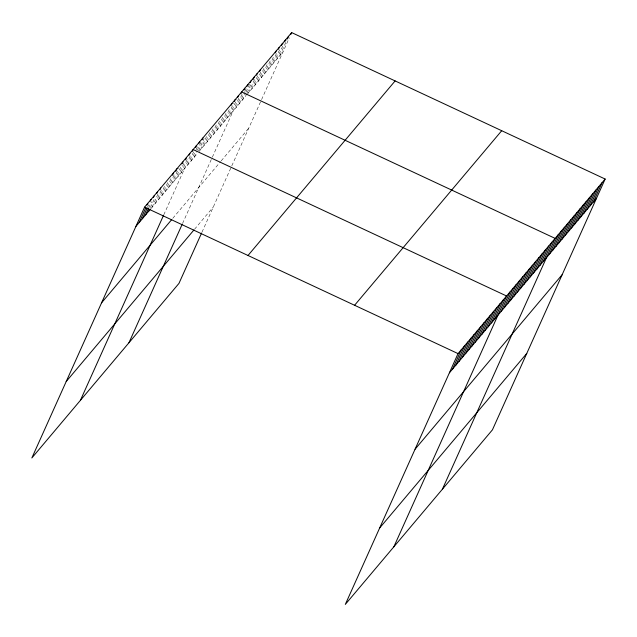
<?xml version="1.0" encoding="UTF-8"?>
<svg xmlns="http://www.w3.org/2000/svg" width="637" height="637" viewBox="0 0 637 637"><rect width="100%" height="100%" fill="white"/><g stroke="black" fill="none" stroke-linecap="round" stroke-linejoin="round"><path stroke-width="0.48" stroke-dasharray="3.19 2.39" d="M147.505 207.343L148.684 204.724M148.779 207.869L151.526 201.754M150.443 207.527L154.759 197.916M152.108 207.176L158.78 192.326M155.348 203.338L162.021 188.488M158.581 199.5L165.254 184.642M161.822 195.655L168.104 181.68M165.055 191.817L170.947 178.71M168.295 187.979L174.18 174.872M171.528 184.133L178.599 168.407M174.769 180.295L181.832 164.569M178.002 176.457L184.674 161.607M181.242 172.619L187.517 158.637M163.789 214.804L190.367 155.667M187.708 164.935L193.99 150.953M190.949 161.097L195.663 150.611M196.053 149.735L198.019 145.371M194.181 157.251L196.937 151.136M197.327 150.268L201.252 141.525M198.601 150.794L204.095 138.563M200.655 149.576L206.937 135.593M203.896 145.73L210.178 131.755M207.129 141.892L213.809 127.042M210.369 138.054L217.042 123.204M213.602 134.216L220.283 119.358M216.843 130.37L222.727 117.272M220.076 126.532L226.358 112.558M223.316 122.694L229.599 108.712M226.549 118.848L233.62 103.13M229.79 115.01L236.853 99.284M182.556 223.46L211.946 158.064M212.336 157.196L239.305 97.19M236.152 107.462L242.036 94.356M239.273 103.751L244.377 92.397M244.775 91.521L246.344 88.025M242.402 100.041L245.54 93.058M245.938 92.182L249.473 84.315M246.71 93.711L245.532 96.33L199.039 151.495M247.1 92.843L251.416 83.232M248.653 92.628L255.326 77.77M251.782 88.917L258.455 74.067M254.904 85.207L260.796 72.1M258.033 81.496L264.705 66.646M261.162 77.786L267.835 62.936M264.283 74.075L270.566 60.101M267.413 70.373L273.695 56.39M270.542 66.662L276.824 52.68M273.663 62.952L279.946 48.969M276.792 59.241L283.855 43.515M279.914 55.53L286.984 39.805M201.993 232.163L231.398 166.735M231.788 165.867L261.186 100.455M261.576 99.587L289.325 37.846M151.033 208.458L197.422 153.413M246.782 94.849L283.043 51.82M172.786 218.316L220.561 161.631M221.19 160.882L248.701 128.244M194.556 229.24L213.315 206.985"/><path stroke-width="0.96" d="M605.15 179.037L458.035 353.599L345.318 604.402L492.433 429.84L605.15 179.037L291.682 32.598L144.567 207.16L31.85 457.963L178.965 283.401L201.603 233.031M139.161 222.536L145.841 207.686M147.02 205.066L147.8 203.322M142.401 218.698L147.115 208.211M150.252 201.228L151.041 199.477M145.634 214.86L148.381 208.745M153.485 197.382L154.273 195.639M148.875 211.014L149.655 209.27M156.726 193.544L157.514 191.801M159.959 189.707L160.747 187.955M172.516 175.215L173.694 172.595M175.748 171.377L176.927 168.757M182.222 163.693L183.01 161.949M185.463 159.855L186.251 158.111M189.093 155.141L189.874 153.398M80.397 400.355L163.398 215.672M192.326 151.303L193.115 149.552L506.582 295.99L393.865 546.793M195.567 147.465L196.347 145.714M198.8 143.62L199.588 141.876M202.04 139.782L202.821 138.038M231.167 105.216L231.956 103.473M234.4 101.379L235.188 99.635M237.641 97.541L238.421 95.789M128.945 342.754L182.166 224.335M240.874 93.703L241.662 91.951L555.13 238.389L442.412 489.192M244.003 89.992L244.791 88.24M247.132 86.282L247.912 84.53M250.253 82.571L251.042 80.827M252.985 79.736L254.163 77.117M256.504 75.15L257.292 73.406M259.633 71.44L260.422 69.696M275.264 52.895L276.052 51.151M278.393 49.184L279.173 47.441M281.514 45.474L282.302 43.73M284.643 41.771L285.432 40.02M287.375 38.929L288.553 36.309M290.894 34.35L291.682 32.598M452.636 368.974L461.268 349.753M455.869 365.136L464.508 345.915M459.102 361.298L467.741 342.077M462.343 357.453L470.982 338.239M465.575 353.615L474.215 334.393M468.816 349.777L477.455 330.555M472.049 345.931L480.688 326.717M475.29 342.093L483.929 322.871M478.522 338.255L487.162 319.033M481.763 334.417L490.402 315.196M484.996 330.571L493.635 311.358M488.237 326.733L496.876 307.512M491.469 322.895L500.109 303.674M494.71 319.049L503.341 299.836M501.184 311.374L509.815 292.152M504.416 307.536L513.056 288.314M507.657 303.69L516.288 284.468M510.89 299.852L519.529 280.63M514.131 296.014L522.762 276.792M517.363 292.168L526.003 272.954M520.596 288.33L529.236 269.109M523.837 284.492L532.476 265.271M527.07 280.654L535.709 261.433M530.31 276.808L538.95 257.587M533.543 272.97L542.183 253.749M536.784 269.132L545.423 249.911M540.017 265.287L548.656 246.073M543.257 261.449L551.897 242.227M549.62 253.9L558.259 234.679M552.749 250.19L561.38 230.968M555.87 246.479L564.509 227.258M558.999 242.769L567.639 223.555M562.121 239.066L570.76 219.845M565.25 235.356L573.889 216.134M568.379 231.645L577.011 212.424M571.5 227.935L580.14 208.713M574.63 224.224L583.269 205.003M577.751 220.513L586.39 201.3M580.88 216.803L589.52 197.589M584.01 213.1L592.649 193.879M587.131 209.39L595.77 190.168M590.26 205.679L598.899 186.458M593.389 201.969L602.021 182.747M135.928 226.382L150.491 209.095M101.578 302.798L171.703 219.598M66.192 381.539L193.927 229.981M248.008 255.485L395.123 80.923M354.586 305.274L501.709 130.712M449.396 372.82L596.511 198.258M415.053 449.236L562.168 274.682M379.668 527.977L526.783 353.416M144.567 207.16L458.035 353.599"/></g></svg>
